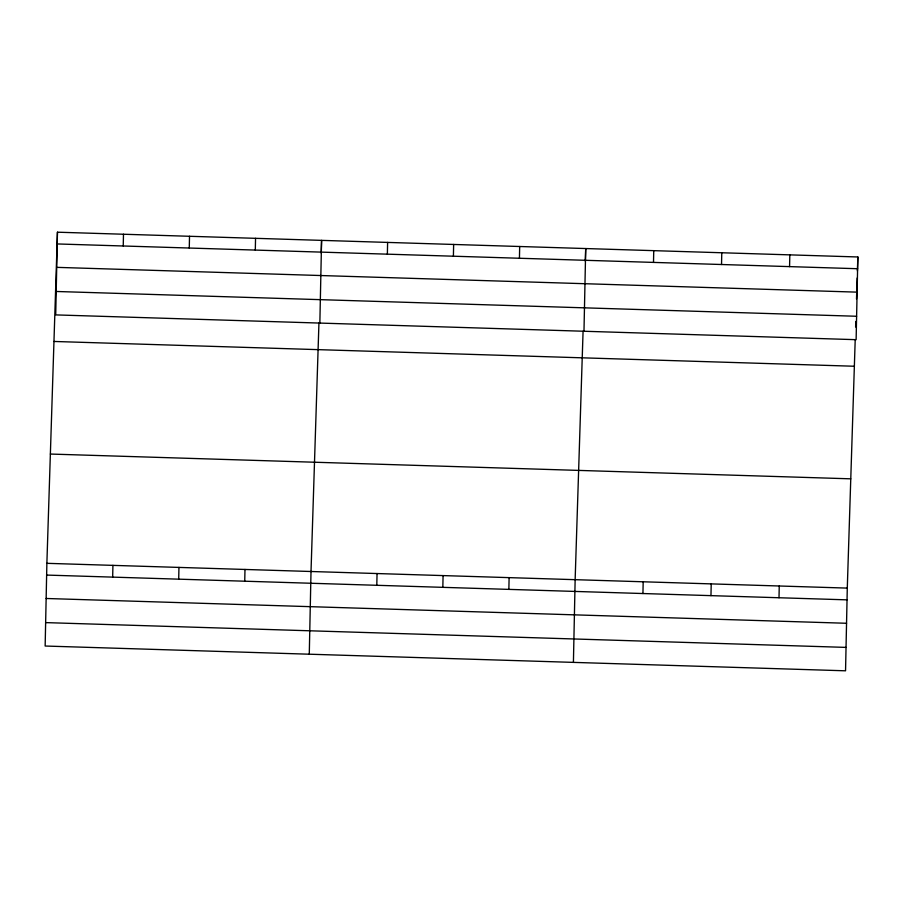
<?xml version="1.0" encoding="UTF-8"?>
<svg xmlns="http://www.w3.org/2000/svg" width="903" height="903" viewBox="0 0 903 903"><rect width="100%" height="100%" fill="white"/><g stroke="black" fill="none" stroke-linecap="round" stroke-linejoin="round"><path stroke-width="1.35" d="M57.453 232.195L55.715 314.899L856.123 339.675L857.85 256.971L57.453 232.195L46.877 563.325L45.15 646.029L845.547 670.805L847.285 588.101L855.209 339.63M112.672 577.119L112.92 565.368M123.237 245.988L123.485 234.238M178.704 579.162L178.952 567.411M189.269 248.032L189.517 236.281M244.736 581.205L244.984 569.454M255.301 250.075L255.549 238.324M309.277 654.201L311.016 571.497L318.94 323.026M319.854 323.071L321.581 240.367L321.175 252.975M376.799 585.291L377.048 573.54M387.364 254.161L387.613 242.41M442.831 587.345L443.08 575.583M453.396 256.204L453.645 244.453M508.863 589.388L509.111 577.638M519.439 258.258L519.676 246.508M573.416 662.384L575.143 579.681L583.078 331.198M583.981 331.254L585.708 248.551L585.313 261.159M642.936 593.531L643.184 581.78M653.501 262.401L653.749 250.65M710.966 595.641L711.214 583.891M721.531 264.511L721.779 252.761M779.007 597.752L779.244 586.002M789.572 266.622L789.82 254.872M855.615 327.021L855.796 321.412M856.507 299.006L857.184 277.989M857.399 270.979L857.85 256.971M57.205 243.945L857.602 268.722M56.708 267.356L857.116 292.143M56.212 291.477L856.608 316.264M53.966 341.458L854.362 366.246M50.365 454.051L850.773 478.827M46.877 563.325L847.285 588.101M46.64 575.076L847.037 599.852M46.143 598.486L846.551 623.273M45.635 622.607L846.043 647.395"/></g></svg>
